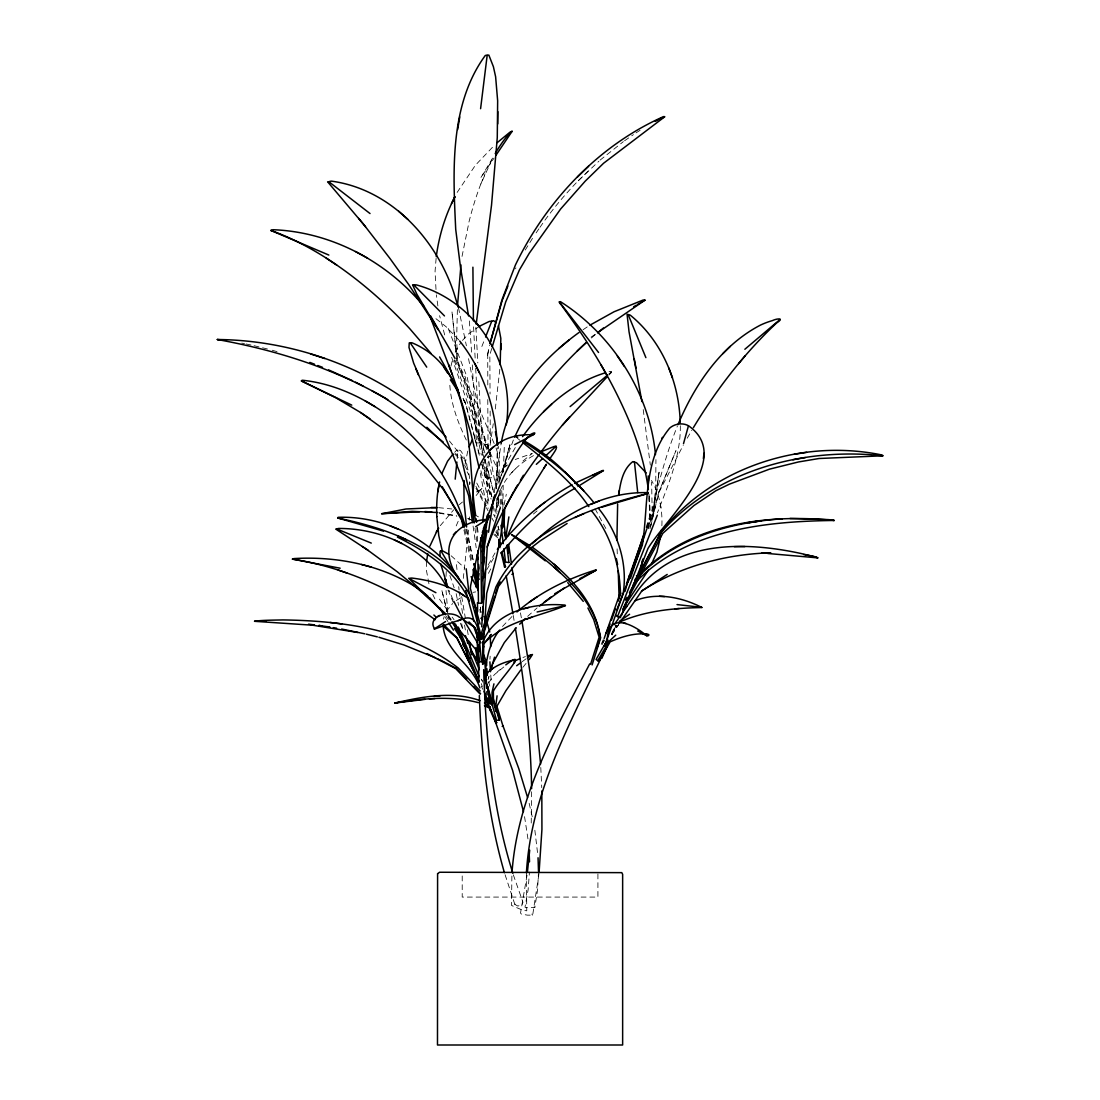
<?xml version="1.0" encoding="UTF-8"?>
<svg xmlns="http://www.w3.org/2000/svg" width="1100" height="1100" viewBox="0 0 1100 1100"><rect width="100%" height="100%" fill="white"/><g stroke="black" fill="none" stroke-linecap="round" stroke-linejoin="round"><path stroke-width="0.75" stroke-dasharray="5 3.75" d="M661.87 525.759C662.585 510.111 659.56 494.01 651.489 480.425M496.581 510.29L496.746 498.355M496.953 484.701L497.337 451.935M499.098 529.554L498.314 529.513L498.369 526.102M498.658 505.643L498.809 495.413M498.987 483.464L499.441 452.774L498.19 446.297M502.893 507.375L503.209 485.196M503.429 469.851L504.35 444.73M680.309 425.714C680.9 456.019 667.714 486.31 657.429 512.765M538.505 871.282L537.625 889.446L534.848 907.459L525.731 907.692L525.002 907.184L528.11 889.817L529.471 872.025M531.231 823.02L531.63 788.673M426.525 561.55L426.264 569.456L429.234 585.283M526.433 872.74L526.763 910.814L523.009 910.332L511.514 905.451L511.913 873.826M493.735 492.442L487.644 469.178L488.757 455.4M457.38 309.567L456.665 338.704L457.435 359.92L489.582 451.344M446.022 576.428L446.394 569.016M469.329 520.08L469.494 516.904M489.954 659.216L490.132 656.191M480.329 612.054L480.755 605.33M480.136 612.7L480.7 604.216M496.457 488.4L497.365 468.902L501.16 443.396M499.812 369.256L495.055 411.166M436.123 258.308L435.064 271.301L436.191 293.315M468.518 530.09L463.293 578.408M457.188 458.659C458.356 430.485 472.684 481.112 469.576 484.467L469.219 479.518M538.89 874.335L532.675 915.145L527.436 915.145L521.373 914.086L520.534 913.041L527.038 875.201M648.587 528.77L652.836 515.598M462.027 256.41L468.985 222.131M652.795 515.969L655.724 487.039L655.93 459.594M494.368 492.635L496.774 471.749L497.337 447.604M490.064 445.376L493.268 423.748M647.46 528.192L653.18 512.215L659.079 472.175L653.62 512.298L647.9 528.261M653.18 512.229L659.079 472.175M464.984 464.558L467.913 450.312M487.795 384.945L487.726 353.815M487.63 354.324L489.569 345.304M487.534 355.314L488.922 348.755M504.034 504.969L506.303 494.23M647.9 527.849C655.999 493.515 664.084 458.92 677.366 426.154M650.018 528.756L658.694 492.332L675.977 450.629L658.804 492.388L650.114 528.811M450.945 366.19L452.402 360.305M509.919 444.881L502.81 472.491L509.919 444.881L500.019 479.132M443.465 619.163L444.207 616.454M488.043 679.663L488.964 676.445L487.987 679.621L489.844 686.152M491.755 348.494L489.83 354.915L490.05 394.047M649 496.059L649.715 516.409L649.014 497.86M502.686 469.329L513.356 440.027M646.099 527.354L649.798 516.161M647.309 527.271L650.471 517.674L649.289 494.189M498.809 482.185L500.376 477.538M603.611 640.076L602.126 644.71M646.47 528.055L652.19 512.105L651.626 482.103M490.71 454.547L490.366 456.115L486.585 457.737M468.944 222.062A291.692 118.333 85.8 0 1 480.851 183.893L493.02 157.396L480.755 177.788L494.065 158.07M481.869 346.486L484.949 338.607M659.12 492.071L683.279 445.143M513.329 874.83L522.954 902.261L521.895 904.956L517.852 906.043L514.855 904.434L515.928 901.739M501.215 475.365L505.89 463.911L516.065 446.243M480.879 183.961L485.045 173.8M456.197 525.896L458.975 519.447M601.246 644.229L603.281 639.567M616.082 625.405L612.109 634.329M612.067 634.92L616.151 625.584M611.793 634.15L615.931 624.882M515.501 268.812L515.941 267.877M488.634 682.921L494.326 674.712L503.786 666.985M488.235 564.933L496.306 550.688M455.235 352.275L460.707 342.76M488.428 573.334L490.806 568.81M486.681 569.882L495.357 555.225M687.197 438.226L691.831 430.306M457.132 192.445L475.379 165.261L494.821 144.829M603.158 642.785L604.89 639.87M611.889 632.486L616.22 625.212M611.504 634.315L616.701 625.584M525.236 250.016L534.188 235.634M446.256 611.408L452.623 603.501M611.462 634.631L618.723 624.388M611.724 634.659L618.516 624.841M536.112 232.87L538.973 228.745M539.935 227.356L544.72 220.468A296.972 237.036 -50.6 0 1 578.243 180.744L598.881 161.219M440.289 525.663L453.681 509.822M476.135 495.509L481.924 488.592L476.451 493.336M522.871 667.329L526.474 662.901M533.5 455.62C513.411 466.62 494.89 487.19 497.049 511.527M462.44 340.436L468.875 333.616L479.806 326.081M456.418 450.395L454.671 452.32M504.749 467.335L507.251 464.942C500.72 470.676 495.921 479.05 496.32 487.933M502.507 626.477L512.215 616.275M608.795 375.169L611.435 372.57A2.489 0.784 -29.5 0 0 611.325 371.938L608.987 374.426L611.325 371.938A2.434 1.801 -16.1 0 0 609.702 371.36L608.451 371.8M511.679 472.656L515.886 468.38M578.27 180.771L589.366 169.84M527.656 616.344L537.102 607.901M591.429 338.03L595.183 334.744M533.431 514.03L537.075 510.895M459.236 504.749L462.454 502.013M608.74 374.096L611.325 371.938M600.077 160.132L623.342 141.653M522.981 460.969L532.235 453.434L515.212 459.511M497.255 671.921L500.431 669.336M522.129 661.719L526.212 658.707M624.566 140.772L633.421 134.626M591.071 337.123L595.21 334.29M583.096 329.725L588.596 325.985M456.335 600.462L462.055 596.984M476.41 491.975L481.607 489.06M635.993 132.894L640.104 130.295M490.366 451.894L490.394 456.995L488.098 457.38M522.967 657.484L525.442 656.576M499.235 530.021C497.929 530.832 499.757 527.711 497.558 526.721M482.721 461.697L486.145 478.294L492.25 477.647L487.795 456.074M473.041 592.35L475.736 591.91M472.312 364.884L476.534 442.998L482.144 442.75L478.651 378.221M474.54 436.989L476.245 445.197M457.999 450.12L457.724 450.12A3.025 1.87 13.6 0 0 456.418 450.395M438.584 507.664L451.88 508.97M488.496 446.531L488.249 445.033L482.9 443.795L483.849 450.285M482.9 443.795L488.249 445.033M439.175 513.178L456.83 516.257M438.955 512.655L456.445 515.584M241.739 343.118L244.502 343.64M246.111 343.984L250.951 345.001M254.1 345.702L267.754 349.071M272.222 350.24L278.822 352.151M488.194 456.39L490.394 456.995M468.146 518.801L472.491 520.396M467.706 518.499L473.935 520.933M474.031 514.498L479.875 517.632M534.119 906.964L534.848 907.459M451.138 555.775L464.764 568.04M435.93 318.67L446.146 326.769L458.741 339.886M517.371 438.212L519.984 440.344M493.873 534.559L497.709 537.886M494.876 534.064L497.186 536.195M455.441 453.379L457.861 455.689M454.685 454.025L459.525 458.672M447.549 615.629L451.976 620.152M448.168 617.513L450.326 619.781M449.419 440.99L463.897 459.071M531.809 914.086L532.675 915.145M487.616 448.663L476.946 437.03A2.558 1.567 -15.1 0 0 475.118 437.002M445.679 615.711L448.539 619.52M495.688 531.877L498.382 535.521M479.586 609.579L481.511 612.315M439.491 599.143L448.264 611.572M452.169 617.1L454.121 619.864M448.388 615.354L451.138 619.616M448.181 616.22L450.931 620.482M445.225 617.348L447.975 621.624M595.045 508.764L607.145 530.86M463.595 400.056L465.341 402.985L479.6 456.266M463.155 398.695L465.685 403.164M463.045 398.544L465.561 403.013L479.889 456.197M463.746 400.235L465.41 403.232M456.61 360.745L465.259 377.053L481.346 455.056M454.754 359.837L480.851 412.5L495.385 446.353M490.036 452.43L496.897 468.036L500.06 480.397M464.709 460.57L468.71 468.05M476.74 483.024L488.771 505.478M493.584 514.47L495.192 517.467M464.668 465.328L468.683 472.821M475.901 486.296L486.324 505.766M467.156 471.817L468.765 474.801M475.984 488.276L485.609 506.248M486.406 507.746L488.015 510.744M492.016 518.224L493.625 521.221M481.264 686.235L482.873 689.384M432.726 594.426L434.913 598.95M466.304 440.027C457.683 422.194 450.629 403.123 449.707 383.144M448.03 589.999L453.283 602.456M453.118 599.885L449.034 590.37M454.053 360.14L469.384 401.624L483.134 453.007M460.35 623.205L462.894 629.406M448.195 328.446L467.197 377.341L483.629 457.009M514.855 904.434L504.419 872.713M481.264 683.595L482.377 686.648M488.675 451.303L457.091 361.501L451.949 311.479L457.188 360.58M489.239 452.911L490.366 456.115M484.894 452.925L450.519 354.049M449.873 575.465L454.163 587.785M496.004 447.947L497.42 452.306M456.156 593.643L458.604 605.399M444.689 334.923L439.601 315.686M484.921 459.635L493.79 492.786M481.979 464.324L490.971 497.626M481.759 464.296L491.067 499.111M496.348 502.411L497.654 507.402M491.92 496.966L484.962 470.36L483.725 462.069M494.973 508.599L496.279 513.576M480.934 470.759L489.624 504.006M496.595 530.599L497.888 535.59M447.411 612.48L441.705 589.793L446.971 611.27M458.453 307.656L466.4 345.799M497.695 497.461L500.445 508.241M473.165 559.804L466.826 528.688M529.155 803.303L532.634 818.482M465.96 529.072L473.082 560.368M464.695 528.852L472.189 561.798M463.953 530.076L471.446 563.021M498.822 474.774L499.799 479.27M480.288 472.986L486.489 506.055M486.434 449.433L468.188 356.868M483.973 458.672L488.084 478.596M497.668 496.801L499.194 504.694M496.141 488.895L489.445 452.21M497.612 529.788L498.465 534.408M493.281 506.261L495.014 515.749M520.465 612.865L521.62 619.273M491.535 496.554L485.224 459.195M437.882 305.965L436.356 294.869M524.549 816.654L528.096 839.795M461.697 596.571L465.355 618.145M467.335 629.764L468.174 634.741M462.564 613.442L459.236 591.759M464.544 625.061L465.671 631.702M461.711 623.659L462.839 630.3M660.11 502.755L661.306 509.891M513.246 615.464L514.305 621.857M643.225 409.571L650.334 465.149M534.848 830.225L537.941 856.199M479.531 433.84L482.735 455.428M477.373 527.202L478.569 535.562M474.939 528.027L477.111 543.07M473.082 526.061L476.217 547.786M469.37 320.966L471.763 354.695M476.795 527.409L477.647 542.506M447.796 612.219L446.036 590.507M500.033 490.435L502.15 507.251M499.084 490.793L500.94 505.849M497.695 498.451L498.726 506.825M648.931 494.257L649.784 502.466M456.473 564.602L456.981 569.69M458.714 586.671L459.058 590.054M501.724 490.518L502.81 508.929M490.765 675.029L491.301 683.265M475.901 327.278L477.826 362.931M475.131 358.05L473.44 324.129M475.681 368.239L479.71 442.956M540.788 767.47L541.75 787.669M617.265 553.836L617.031 546.645M486.53 472.931L488.111 508.447M490.146 411.056L490.325 445.087M487.781 399.547L488.056 448.882M597.919 873.909L597.919 897.077L462.206 897.077L462.206 873.909M482.928 682.192L481.401 679.181L482.955 682.165"/><path stroke-width="1.5" d="M490.669 646.704L490.243 635.168M476.19 324.211L491.521 205.205L497.269 137.679L497.654 100.815L495.619 76.739L493.405 66.701L488.84 55.096L486.118 55.302A3.204 2.393 27.1 0 0 485.183 55.605C449.295 104.968 452.994 171.572 455.716 229.405L460.543 267.603L468.559 315.934M532.098 543.868C562.788 514.498 604.409 491.191 648.038 492.676A2.351 0.921 -24.9 0 1 648.079 493.46C590.081 507.788 524.466 530.007 495.866 587.098L479.421 639.595L482.02 638.619M497.723 123.929L497.846 111.636M500.17 364.788L500.83 338.429L498.424 325.71M445.913 585.86L445.981 579.576M483.931 589.889L483.45 599.913M482.598 642.977C494.216 610.954 534.009 602.456 564.726 605.069A1.416 0.894 -2.8 0 1 565.414 605.577C537.776 617.114 503.951 621.39 482.859 644.6L482.598 664.359L483.478 663.726L483.739 643.954L491.329 634.411M500.967 343.613L500.913 349.704M439.973 556.408L440.069 551.334A2.021 1.086 11.5 0 1 440.976 550.866A1.925 1.21 -8.4 0 1 442.379 550.756L448.69 554.249M499.276 720.239L496.513 720.253L485.265 679.663C485.265 662.283 488.62 643.94 499.675 630.039M463.815 480.576L464.118 502.659L466.592 527.01M463.691 485.361L463.815 480.769M502.769 510.592C502.906 539.041 493.831 566.211 486.681 593.395L484.495 627.055M499.029 543.125L499.194 539.784M502.123 527.876L503.058 509.575M503.814 526.996L504.735 508.695L513.562 491.824M506.275 424.861C515.873 363.976 476.149 301.029 416.474 284.928A3.465 1.361 1.6 0 0 413.834 284.969L412.569 284.776L416.79 294.085L437.965 329.601M457.572 304.865L460.982 264.921M478.143 645.714L477.922 649.082L478.913 648.959M481.704 626.849L483.01 606.65M483.079 648.931L484.275 630.424M482.295 580.498L482.529 577.101M482.982 570.322L484.688 544.899L487.08 530.447M512.023 872.314C517.44 796.881 555.362 729.492 589.696 663.877M617.636 504.047L616.921 539.908M526.433 872.74C530.984 793.911 569.924 723.415 603.185 653.648M480.109 624.112L470.36 588.486L470.594 585.75L480.15 542.19L485.884 524.04L489.692 515.845L487.919 518.774L475.654 526.694M529.705 850.19L527.423 872.121M455.207 479.16L456.857 462.082M661.196 532.895L661.471 530.049M616.784 609.785L642.29 545.325C648.629 506.399 642.84 460.433 669.666 428.134C674.644 423.651 683.114 422.4 688.834 425.989C734.319 458.645 665.486 519.337 648.01 548.419L621.266 616.014M539.055 872.754L541.929 829.428L541.819 790.955M703.381 458.618L703.945 453.296M480.59 108.694L487.176 55.344M497.076 695.819L495.701 706.654L499.482 718.85M618.668 495.151C620.373 483.175 622.586 469.562 632.748 461.656A3.382 1.169 34.9 0 1 634.466 462.151A3.355 1.471 11.6 0 1 636.666 462.866L646.195 472.904M506 536.731L508.888 516.904M493.735 497.31L488.524 532.249M618.654 495.165L619.369 490.297M482.652 520.85L485.183 504.061M478.981 568.769L476.149 587.139L477.799 587.056M482.322 547.071L487.217 515.364M478.294 578.627L479.064 573.609M482.419 551.911L488.331 513.521M482.611 570.639L484.66 557.288M436.837 516.574A127.724 74.071 67.6 0 1 437.772 491.92L439.587 481.951M426.525 561.55L427.763 553.74M437.759 491.92L438.873 485.031M436.26 256.685C439.051 235.799 445.197 215.298 455.001 196.611L451.509 203.583M457.655 129.498L459.772 116.93M660.784 535.796L656.893 552.118L651.31 564.479M507.513 536.154C517.454 511.555 531.85 487.107 546.425 464.241L543.826 468.284M502.178 726.385L503.016 726.165L496.884 706.227M491.136 509.685L494.849 494.904M493.941 683.856L492.058 692.299L492.195 705.361M489.926 343.778L502.026 299.626L515.433 264.976C546.109 201.204 598.194 145.695 663.382 116.669A3.19 1.059 -31.7 0 1 664.62 116.848L603.584 163.24L585.241 181.129L560.656 208.972L529.279 253.206L519.434 269.926L505.725 301.868L492.236 346.885M490.476 342.1L501.985 301.043M643.17 558.69L638.825 576.895L642.51 560.202M501.16 443.396C509.341 397.086 541.764 359.329 578.971 332.516M476.382 609.538L481.539 661.98L479.518 661.595M482.322 532.757L482.982 530.31M683.499 443.671L688.435 425.893M625.02 591.374L629.558 575.121M655.49 454.575C649.619 393.03 612.398 334.689 560.381 301.62C557.054 301.689 562.471 305.539 562.402 306.529C578.627 328.859 594.055 351.821 607.351 376.035A212.176 90.255 59.2 0 1 625.831 413.311C636.652 437.539 644.724 463.127 648.354 489.459M490.793 669.996L494.533 657.168M482.322 635.951L494.78 596.186M495.784 593.01L498.272 585.062L500.335 581.996M482.02 638.99L498.465 586.506L517.22 561.949L531.245 547.759L540.141 540.87L567.105 523.504M590.631 664.125L599.129 637.216L593.697 619.575L587.909 608.011M596.915 648.423L600.394 637.189M592.102 664.95L600.6 638.027C594.509 597.809 559.254 570.996 529.485 547.085M483.312 529.086L484.839 524.398M628.196 581.763L643.995 533.761M630.451 578.476L646.786 528.88M500.294 507.801L487.369 546.026L482.309 619.987L482.487 618.901L480.837 618.255M604.161 638.481L620.455 592.116C619.273 562.678 610.197 534.036 591.607 510.909M611.408 620.317L615.34 609.125M618.145 601.136L620.95 593.148M644.174 534.449L626.436 583.935L627.426 584.059M486.351 519.723C497.668 491.013 507.829 460.501 528.11 436.645M487.19 547.112C499.565 513.727 517.949 482.804 539.234 454.382M489.871 670.78L491.947 665.294M441.925 473.44L447.576 461.203L453.131 453.942M657.305 515.185L617.513 616.619L620.648 617.595M485.567 337.026L491.728 321.255L493.529 320.664L495.399 322.08M502.576 299.53L507.897 286M496.87 706.338L506 690.553L520.781 669.969M429.88 546.15L437.25 530.434M677.944 424.737C694.774 384.725 721.064 345.51 760.526 325.064A76.395 67.609 5.5 0 1 772.447 320.581C776.957 318.436 784.878 317.611 776.463 323.097C743.93 353.719 716.471 389.496 693.371 427.666M469.095 446.889L472.464 439.656M486.956 521.249L487.864 519.131M606.004 633.339L610.074 624.002M607.324 645.81L601.879 658.268L600.421 657.869M622.93 610.019L624.979 605.357M622.834 609.428L626.285 601.686M492.456 663.919L504.322 642.606L516.257 627.701M514.676 437.195C530.998 400.647 557.095 369.311 586.41 342.403L577.239 350.996M633.284 584.581L638.041 575.548M640.42 571.038L661.059 531.946C712.415 467.019 801.763 438.35 881.952 454.987A3.094 1.114 2 0 1 882.832 455.799L819.032 458.507L798.463 461.959L769.505 469.15L729.479 484.124L715.894 490.724L693.962 505.519L662.832 533.308L626.752 600.806M625.487 600.174L627.069 597.163M629.447 592.652L661.43 532.221M495.192 153.601C498.658 147.097 508.214 133.389 512.119 131.299L495.962 155.251M597.726 660.729L599.06 661.004L610.17 641.822C621.761 636.666 634.824 632.624 647.639 634.178C650.595 634.507 647.804 636.735 646.498 635.594C633.243 624.305 607.764 611.311 607.214 640.227L596.104 659.423L597.726 660.729L608.836 641.548L615.739 635.168M523.435 475.228L520.438 480.315M608.039 640.131L605.44 644.49L604.491 643.761M648.395 570.075L625.584 604.368M514.346 490.435L517.55 485.127M661.788 438.474L662.461 437.36M493.487 703.134L493.364 691.721C493.281 686.895 533.266 644.669 505.78 664.868M436.301 532.029L438.694 528.206M514.277 662.709L515.034 661.595M549.423 459.663C550.619 456.706 558.525 447.934 556.05 446.297A2.64 0.743 -7.7 0 0 554.125 446.504L541.461 451.605M487.231 519.283C448.965 522.679 437.264 551.898 461.368 582.477M614.199 624.745L638.413 589.71C675.895 539.454 746.226 541.53 801.405 553.589C806.85 555.019 812.611 555.954 817.891 557.851C815.567 556.38 807.496 555.308 803.633 554.551M619.217 623.425L641.974 590.741C680.295 566.349 725.56 554.111 770.784 552.805L761.599 553.204M522.555 436.631C543.194 408.155 571.271 383.24 605.413 372.79M497.324 549.368C517.027 522.638 543.139 500.94 572.041 484.77M529.183 659.615L532.469 654.514L527.601 655.82M523.284 442.365L525.855 439.12M738.622 363.564L745.085 355.877M540.183 453.035A209.619 70.689 -54 0 1 562.471 425.067L606.65 377.382M477.744 578.366L476.768 579.507L479.435 579.095M562.485 425.109L569.676 416.776M501.119 553.135C522.225 527.904 546.067 504.322 575.053 488.249M529.994 434.83C538.601 429.715 534.174 436.645 528.715 434.734C481.979 434.761 465.107 481.993 476.053 521.702M453.393 534.737L455.978 531.933M661.183 532.496C715.591 470.47 802.835 446.999 882.832 455.799M635.071 579.466L637.161 577.266M519.626 624.223L525.319 618.544M624.058 609.29L627.124 606.169M722.906 353.609L730.166 346.418M635.498 579.645L637.711 577.473M639.925 575.3C676.954 537.158 730.648 522.211 782.306 518.829M577.473 176.949L588.61 166.21M641.355 572.852C690.965 523.421 767.511 513.659 834.24 520.465C765.05 521.331 686.757 529.609 635.855 582.051M543.551 411.757L551.678 404.099M512.861 660.179C506.027 661.815 499.194 664.139 493.336 668.112C477.194 676.596 493.556 691.749 490.311 704.027M536.332 464.324L542.493 458.686M544.954 456.431L556.05 446.297M489.569 450.189L493.831 446.545M480.095 638.921L483.67 637.065L482.776 633.82M516.918 611.985C539.44 592.501 566.679 579.067 594.976 570.199A3.176 0.921 -19.5 0 1 596.241 570.171L554.689 593.752M497.255 142.629L509.85 132.275A3.286 1.018 -30.4 0 1 512.119 131.312M744.851 349.264L780.175 319.371M419.526 511.748L381.645 513.727L405.928 508.998L436.796 507.595M570.116 406.601L607.461 375.183M558.924 348.48L569.016 340.01M597.534 332.832L603.419 328.034M459.539 617.361C450.766 609.263 426.168 616.138 434.679 629.007C443.163 626.175 451.385 622.449 460.034 620.07C476.754 612.081 477.001 628.21 481.085 639.43M539.481 605.99L564.176 588.005M387.832 399.671C335.335 368.692 277.021 350.309 217.278 339.515L221.512 339.873M477.757 550.921L478.459 603.075L480.961 603.322L483.244 601.741L482.336 534.449M536.264 508.915L544.706 502.37M491.439 669.57L493.336 668.112M544.225 602.154L551.196 596.901M478.17 590.645L477.551 587.469M516.67 665.734L520.768 662.723M527.574 657.704L531.658 654.692M484.674 698.844L489.72 703.477M545.27 560.835L511.83 534.765L530.118 545.724M217.278 339.515C286 340.038 355.644 362.862 411.166 403.59L434.074 423.789L446.105 437.071M619.245 621.404L629.585 614.24M597.974 332.393L645.04 300.121L640.695 302.569M529.389 602.085L537.102 596.846M434.115 629.035L445.569 621.555M641.506 591.181L667.205 574.434M577.899 486.489L603.46 470.594A2.819 0.701 -27.4 0 0 602.456 470.58L574.736 483.271M589.902 325.188L614.061 311.754L642.977 300.094A3.63 1.458 -21.2 0 1 644.93 300.176M633.641 306.804L636.185 305.25M637.464 304.48L639.623 303.215M437.635 616.426L439.395 615.409M266.173 621.266C263.931 621.005 255.31 621.445 254.788 621.156C264.069 620.084 273.529 620.166 282.879 619.919C343.764 620.785 408.732 629.626 458.232 668.002L480.232 690.965M501.119 552.461L504.543 567.036L505.587 566.459M579.92 578.572L582.629 577.087M655.325 121.371L658.226 119.804M659.45 119.144L664.62 116.848M514.635 444.634L533.83 434.5M583.99 576.359L596.241 570.171M479.806 326.081L489.129 321.502A3.493 0.99 -2.1 0 1 491.728 321.269M484.454 705.691L489.087 707.85L495.935 722.989L496.76 722.604M592.433 475.461L603.405 470.566M495.495 711.054L497.007 710.435L494.794 705.98M513.989 661.265L520.19 658.556M479.243 668.979L477.111 642.098M574.901 517.591L584.1 513.549M619.864 621.926C645.645 610.638 674.327 608.08 702.006 607.544C681.973 597.231 656.232 591.814 634.604 600.944M472.601 522.706L468.751 495.962L467.06 490.957L452.939 455.18L413.641 363.082L408.994 347.407L409.241 342.911L411.166 342.856A2.337 1.224 -22.2 0 1 411.936 342.774C477.551 370.054 466.441 458.15 475.681 515.487M504.57 567.05L505.409 566.789L501.999 552.214M590.686 504.446L599.101 501.064M445.362 613.484L422.469 592.707L397.361 571.849L366.864 549.477L335.748 529.086L337.081 528.852A2.874 1.031 -11.8 0 1 338.814 528.454C381.37 528.357 426.553 548.212 446.765 587.29M526.598 619.08L531.712 617.21M381.631 513.7L412.239 511.335L437.525 512.518M511.885 574.365L512.93 574.076L511.981 567.518M394.694 703.051C422.207 698.514 451.069 695.42 478.376 702.639M601.714 507.21L648.079 493.46M457.916 620.675L460.735 619.891M523.806 608.795L529.045 607.447M537.102 611.985L565.4 605.577M489.308 703.684L491.824 703.051L484.866 695.805M479.188 676.638L458.315 627.11M792.894 459.786L805.406 457.572M491.15 710.421L490.394 710.559L490.311 707.176M794.214 454.286L806.644 452.348M749.444 522.679L761.076 520.905M747.106 522.775L758.849 521.001M483.092 647.034L483.808 646.938L482.171 642.441M425.04 699.339L394.694 703.065C422.263 696.754 452.746 690.676 480.095 700.673M470.181 658.268L467.624 658.515L465.658 646.896M491.301 703.134L487.547 703.216L487.328 699.916M674.822 608.864L679.209 608.52M499.991 542.987L500.748 542.933M434.335 696.217L440.165 695.819M429.344 698.857L434.913 698.596M475.915 658.817L477.139 658.776L476.176 658.598M789.992 518.457L828.08 519.599M481.772 578.188L484.605 577.349L482.433 562.306M734.332 546.673L744.893 546.59M431.337 507.457L437.14 507.623M659.381 596.296L664.538 596.571M424.889 511.541L431.791 511.967M254.485 621.308L312.647 625.212L357.803 632.486M340.161 568.219L292.421 559.116C341.962 566.789 393.745 588.871 435.091 619.754M767.718 553.479L817.671 557.865M828.506 519.585L834.24 520.465M677.023 604.587L701.676 607.31M645.191 633.793L646.58 633.957M478.115 676.775L477.001 676.748L455.482 623.975M508.97 562.513L505.546 562.072L503.896 548.68M478.266 664.936L475.984 647.79M308.564 624.168L314.449 624.896M330.11 622.476L341.784 623.934M458.453 307.656L453.681 292.256C435.49 238.095 390.06 189.104 331.485 181.143A3.438 1.705 -10.1 0 0 328.928 181.789L327.635 181.83L363.853 224.661L389.964 258.486L408.595 284.377L433.056 321.915M322.204 625.928L318.863 625.446L329.945 627.069L327.209 626.643M333.286 627.632L336.627 628.196M341.646 629.035L364.76 633.806M419.623 589.476C382.91 565.207 337.782 556.064 294.222 558.566A2.667 0.825 -7.6 0 0 292.421 559.116M458.618 577.651C431.764 539.688 384.904 515.721 338.278 517.316A2.681 1.141 18.7 0 0 337.782 518.018C392.618 529.306 455.812 552.475 476.465 609.757M328.845 255.062L270.875 230.45C322.3 248.765 371.525 287.76 409.64 328.57L430.856 353.251M366.314 634.15L377.328 636.873M361.433 564.465L371.388 567.16M495.935 722.989L496.623 722.782L489.761 707.657L485.65 705.513M378.895 637.257L403.961 644.985L435.71 657.91M337.796 518.018L383.446 531.094M623.631 622.806L626.106 623.507M310.585 353.953L324.83 358.545M338.222 570.048L346.954 573.045M516.244 437.223L517.619 437.429M309.87 362.409L314.614 364.265M317.79 365.502L322.534 367.359M390.211 525.951L398.461 529.306M336.779 528.976L371.291 543.098M511.83 534.765L528.399 546.274M328.556 369.875L352.522 380.724M636.446 575.85L638.564 576.757M397.774 535.934L406.422 539.811M424.078 306.611C387.2 261.786 331.526 231.921 273.157 229.721A3.327 1.458 -3.9 0 0 270.875 230.45M437.25 658.652L444.991 662.351M464.324 527.202L460.941 517.082L443.135 489.211L427.721 469.521L409.544 450.574L389.689 433.482L360.539 412.473L335.734 397.719L301.414 380.957L351.766 405.13M394.281 539.866L401.857 543.51M603.694 645.673L604.656 646.154L623.191 593.395C627.866 562.87 617.719 531.891 598.359 508.2M460.721 617.952L473.797 626.835L478.156 638.839M355.547 382.209L363.151 386.127M471.089 576.606L477.098 587.854L478.184 588.156L473.688 568.384M446.366 663.066L456.28 668.332L466.703 679.195M465.217 525.773C454.094 489.184 433.276 454.864 404.717 429.165A216.796 207.9 70 0 0 374.825 406.574C352.908 392.879 328.336 382.896 302.486 380.256A2.434 1.43 21.8 0 0 301.414 380.957M426.993 653.579L455.716 668.635L480.04 694.018M637.697 630.987L646.676 635.717M397.389 537.075C426.346 551.54 455.565 570.405 469.411 600.957M468.655 598.991C452.499 586.259 432.08 580.553 411.964 578.064A2.915 0.797 -3.9 0 0 409.832 578.27M355.534 251.529L367.538 258.156M435.916 592.694L408.719 578.284L445.074 614.281M524.026 440.825C544.39 452.183 562.265 467.734 577.473 485.334M371.979 390.775L384.299 397.678L412.239 416.845L443.272 442.118M365.159 400.881L374.811 406.587M458.947 592.419L464.585 595.952M523.325 441.499C549.821 458.356 574.558 478.514 594.275 503.085M484.454 702.969L490.38 707.231M326.26 258.129L336.724 265.1M360.539 412.473L369.944 418.784M362.409 546.507L368.321 550.495M532.263 547.181C559.556 567.201 587.675 591.264 597.616 624.882M328.914 181.775L370.026 213.551M617.513 616.619L616.014 615.354M442.558 625.598L456.748 637.862L478.967 681.697M522.596 442.489C546.824 461.505 571.409 480.837 588.857 506.632M420.942 590.315L427.873 596.186M398.764 211.282L407.743 219.271M553.396 563.64L559.281 568.92M554.139 567.188L560.065 572.66M425.315 594.756L429.192 598.428M426.869 427.281L451.055 450.533M468.999 621.899L474.953 627.743L480.397 642.757M433.909 615.01L436.342 617.416M443.658 624.663L457.036 637.931L479.256 681.766M429.454 597.575L442.819 611.902M413.82 284.955L444.482 315.92M576.015 482.859L583.701 490.765M565.249 472.189L572.371 479.545M473.66 686.455L480.604 693.701M485.237 698.541L487.547 700.947M472.959 319.137L479.545 326.604M453.544 623.191L477.634 651.709M567.724 582.615L583.261 601.37M358.683 218.419L365.544 226.779M559.309 301.826L598.551 352.481M459.704 341.014C483.106 370.48 495.632 407.866 497.31 445.294M459.772 636.625L466.84 650.457M450.395 379.761L459.291 393.181M410.382 343.104L426.731 367.125M617.279 355.933L624.374 366.479M443.781 367.098L447.824 373.354M459.938 636.859L454.506 628.416M452.966 622.462L460.309 633.848M470.388 649.481L478.638 662.283M451.853 621.913L461.024 636.13M471.103 651.764L475.681 658.873M448.896 623.04L453.475 630.149M462.646 644.366L467.225 651.475M483.505 659.794L484.839 662.021L485.705 675.207M431.172 318.038L435.559 325.435M440.976 550.866L452.072 569.786M439.629 607.654L443.534 614.377M442.283 486.75L461.697 520.19L463.196 526.79M455.029 358.435L430.595 315.947A2.489 0.784 43 0 0 429.935 316.168L452.114 374.096L448.649 364.595M601.109 365.007L607.351 376.035M439.587 356.936L458.109 389.744M484.22 616.509L485.76 619.438M474.705 363.454L479.545 372.886M477.152 642.235L461.656 616.591L453.791 601.288M479.861 687.954C472.45 664.18 444.565 651.379 443.08 625.171M485.031 698.362L491.686 711.755M680.24 422.579C679.14 382.099 662.145 341.206 630.41 315.274A2.97 1.567 20.2 0 0 628.196 314.627A3.08 0.853 44.3 0 0 627.082 314.38L629.035 331.774L641.919 401.596M474.513 606.224L475.516 608.493M628.196 314.627L645.879 357.638M415.759 368.5L418.33 374.825M465.424 635.621L479.339 669.763M502.92 725.711L518.746 768.474L527.56 797.418M483.478 654.335L486.489 662.131L486.695 665.431M440.688 563.832L448.002 587.771M493.969 717.709L512.586 770.357L523.49 811.635M484.041 691.212L486.599 698.115M668.841 368.074L672.444 377.85M444.84 579.178L446.531 583.962M486.53 620.895L489.761 632.033M512.848 873.263C492.236 807.469 485.842 738.265 483.67 669.652M463.293 407.688L470.8 433.139L479.188 468.05M504.419 872.713C487.781 815.196 481.484 755.246 479.339 695.571M493.391 699.105L499.235 720.211M493.543 702.598L495.797 710.724M481.951 638.688L468.641 590.109L466.221 568.796M465.658 590.549L474.086 621.308M474.293 564.286L477.661 577.019M597.987 626.257L600.408 637.34M504.171 532.331L505.918 538.986L503.332 517.234M442.283 550.908L438.763 535.494L436.824 516.56M498.96 539.261L500.473 545.737M498.85 542.754L499.978 547.607M461.189 457.174L470.36 496.265L474.21 523.009M475.434 628.265L478.129 639.884M473.839 563.668L477.579 580.14M472.945 569.607L477.056 587.73M616.33 558.539L617.636 564.506M512.861 573.237L519.832 609.496M634.219 358.751L635.993 368.046M495.399 431.723L497.888 444.675M506.165 575.726L512.957 613.786M521.909 620.868L534.229 698.926L540.581 764.088M469.301 641.382L471.556 654.665M467.074 640.007L467.638 643.321M515.364 628.251C524.164 681.299 530.695 734.855 531.63 788.673M508.668 544.541L511.514 564.231M507.196 544.94L508.379 553.149M476.163 518.842L476.644 522.184M477.18 554.482L477.909 559.487M478.624 564.506L479.105 567.848M506.839 545.696L508.901 562.43M500.995 525.236L503.264 543.661M634.452 462.151L637.725 492.594M475.681 610.17L475.998 613.539M476.534 631.455L479.476 661.774M475.956 648.326L477.098 660.275M538.051 857.766L538.505 871.282M489.899 661.856L490.545 671.743M486.915 668.731L487.341 675.317M488.098 686.84L489.184 703.326M486.035 680.144L486.571 688.38M486.791 691.68L486.998 694.98M478.706 644.916L479.078 651.668M618.214 570.639L619.121 598.373M529.086 851.015L529.526 861.822M648.202 475.956L648.395 480.975M478.582 668.621L478.899 681.876M477.455 602.621L477.634 611.518M480.672 537.652L481.553 603.254M472.904 267.19L473.413 320.788M452.127 374A212.933 44.66 76.3 0 1 463.306 407.632M437.594 873.689L437.484 1045L622.641 1045L622.641 874.321L621.789 872.644L439.56 872.259L437.594 873.689"/></g></svg>
